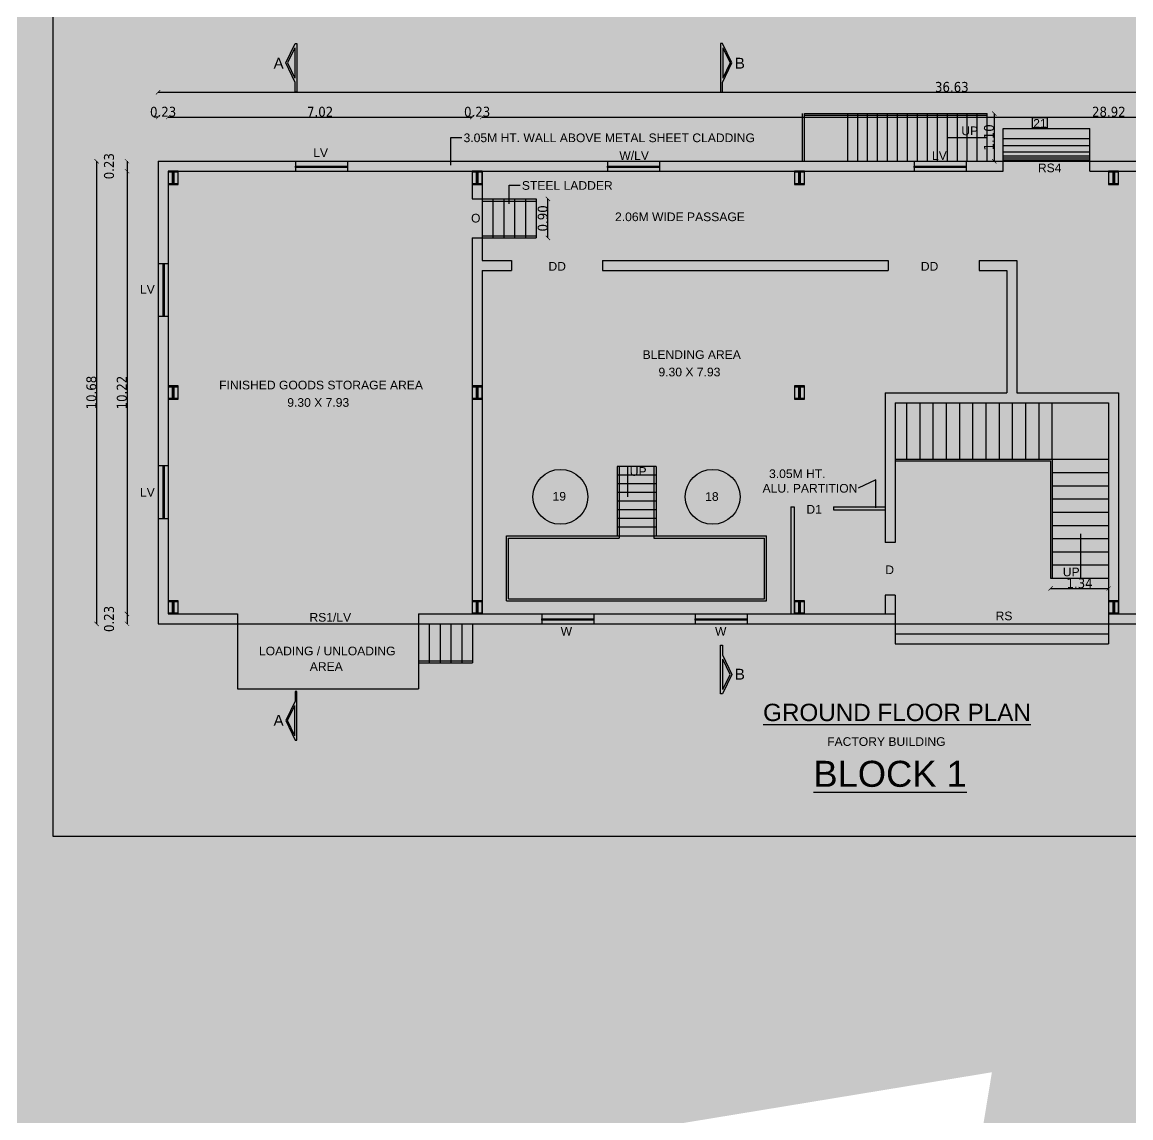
# Model space of a CAD drawing. Header units: metres. Extents: x 0 to 11269, y -5244 to -4054.
# Drawn here: x 10096.2 to 10121.78, y -4864.42 to -4839.14 of the extents above; entities that cross this region are included whole.
import ezdxf

# ---------------------------------------------------------------- set-up
doc = ezdxf.new("R2010")
doc.units = ezdxf.units.M
doc.header["$MEASUREMENT"] = 0
doc.header["$PDMODE"] = 2
doc.linetypes.add('HIDDEN', pattern=[0.375, 0.25, -0.125])
doc.linetypes.add('HIDDEN2', pattern=[0.1875, 0.125, -0.0625])
for name, color, linetype in [('2CON', 5, 'Continuous'), ('3CON', 3, 'Continuous'), ('BLK_7_PLINTH_HEIGHT', 7, 'Continuous'), ('BOUNDARY', 6, 'Continuous'), ('DIM', 3, 'Continuous'), ('G', 5, 'Continuous'), ('REIN', 3, 'Continuous'), ('TEX', 2, 'Continuous')]:
    doc.layers.add(name, color=color, linetype=linetype)
doc.styles.get("Standard").update_dxf_attribs({"font": 'arial.ttf'})
doc.styles.add('STYLE1', font='tahoma.ttf', dxfattribs={"height": 0.23})
doc.styles.add('SUBBU3', font='swissl.ttf', dxfattribs={"width": 0.8})
doc.dimstyles.new('300', dxfattribs={"dimscale": 0.1, "dimtxt": 500, "dimasz": 2000, "dimexe": 400, "dimexo": 1500, "dimgap": 0, "dimtad": 1, "dimlfac": 0.001, "dimzin": 0, "dimdsep": 46, "dimtxsty": 'Standard', "dimcen": 800, "dimse1": 1, "dimse2": 1, "dimclrd": 1, "dimclre": 5, "dimclrt": 3, "dimadec": 0, "dimazin": 0, "dimtfac": 1, "dimtix": 1, "dimtofl": 0, "dimtmove": 1, "dimatfit": 3, "dimfxl": 0, "dimtolj": 1, "dimtzin": 0, "dimarcsym": 0})
doc.dimstyles.new('FLOOR PLAN', dxfattribs={"dimtxt": 0.4, "dimasz": 0.1, "dimexe": 0.18, "dimexo": 0.0625, "dimgap": 0, "dimtad": 1, "dimzin": 0, "dimdsep": 46, "dimtxsty": 'Standard', "dimblk": 'ARCHTICK', "dimcen": 0.09, "dimse1": 1, "dimse2": 1, "dimclrd": 254, "dimclrt": 3, "dimadec": 0, "dimazin": 0, "dimtfac": 1, "dimtix": 1, "dimtofl": 0, "dimtmove": 1, "dimatfit": 0, "dimfxl": 0, "dimtolj": 1, "dimtzin": 0, "dimlwd": -1, "dimarcsym": 0})
doc.dimstyles.new('GG', dxfattribs={"dimscale": 0.1, "dimtxt": 2000, "dimasz": 2000, "dimexe": 400, "dimexo": 1500, "dimgap": 0.08, "dimtad": 1, "dimlfac": 0.001, "dimzin": 0, "dimdsep": 46, "dimtxsty": 'Standard', "dimcen": 800, "dimse1": 1, "dimse2": 1, "dimclrd": 1, "dimclre": 5, "dimclrt": 3, "dimadec": 0, "dimazin": 0, "dimtfac": 1, "dimtix": 1, "dimtofl": 0, "dimtmove": 0, "dimatfit": 3, "dimfxl": 0, "dimtolj": 1, "dimtzin": 0, "dimarcsym": 0})
doc.dimstyles.new('STY', dxfattribs={"dimscale": 0.9, "dimtxt": 0.23, "dimasz": 0.18, "dimexe": 0.15, "dimexo": 0.6, "dimgap": 0.1, "dimtad": 1, "dimtih": 1, "dimtoh": 1, "dimzin": 0, "dimdsep": 46, "dimtxsty": 'Standard', "dimblk": 'ARCHTICK', "dimcen": 0.09375, "dimdle": 0.1, "dimse1": 1, "dimse2": 1, "dimclrd": 256, "dimclrt": 256, "dimadec": 0, "dimazin": 0, "dimtfac": 1, "dimtix": 1, "dimtmove": 1, "dimatfit": 0, "dimfxl": 0, "dimtolj": 1, "dimtzin": 0, "dimlwd": -1, "dimarcsym": 0})

# ---------------------------------------------------------------- blocks, each defined once
blk = doc.blocks.new('_ArchTick')
at = {"color": 0, "lineweight": 0, "const_width": 0.15}
blk.add_lwpolyline([(-0.5, -0.5), (0.5, 0.5)], dxfattribs=at)
blk = doc.blocks.new('*D11')
at = {"layer": 'DEFPOINTS', "color": 0, "linetype": 'ByBlock', "ltscale": 100}
for p in [(10100.782, -4842.35), (10098.623, -4842.58), (10100.782, -4842.58)]:
    blk.add_point(p, dxfattribs=at)
at = {"layer": 'DIM', "color": 254, "linetype": 'HIDDEN', "ltscale": 100}
blk.add_line((10098.623, -4842.35), (10098.623, -4842.58), dxfattribs=at)
at = {"layer": 'DIM', "color": 254, "linetype": 'ByBlock', "ltscale": 100, "xscale": 0.1, "yscale": 0.1, "zscale": 0.1}
for p, rotation in [((10098.623, -4842.35), 90), ((10098.623, -4842.58), 270)]:
    blk.add_blockref('_ArchTick', p, dxfattribs=dict(at, rotation=rotation))
at = {"layer": 'DIM', "color": 3, "linetype": 'ByBlock', "ltscale": 100, "insert": (10098.208, -4842.465), "char_height": 0.23, "attachment_point": 5, "rotation": 90, "style": 'STYLE1'}
blk.add_mtext('\\A1;0.23', dxfattribs=at)
blk = doc.blocks.new('*D12')
at = {"layer": 'DEFPOINTS', "color": 0, "linetype": 'ByBlock', "ltscale": 100}
for p in [(10100.782, -4842.58), (10098.623, -4852.797), (10100.369, -4852.797)]:
    blk.add_point(p, dxfattribs=at)
at = {"layer": 'DIM', "color": 254, "linetype": 'HIDDEN', "ltscale": 100}
blk.add_line((10098.623, -4842.58), (10098.623, -4852.797), dxfattribs=at)
at = {"layer": 'DIM', "color": 254, "linetype": 'ByBlock', "ltscale": 100, "xscale": 0.1, "yscale": 0.1, "zscale": 0.1}
for p, rotation in [((10098.623, -4842.58), 90), ((10098.623, -4852.797), 270)]:
    blk.add_blockref('_ArchTick', p, dxfattribs=dict(at, rotation=rotation))
at = {"layer": 'DIM', "color": 3, "linetype": 'ByBlock', "ltscale": 100, "insert": (10098.503, -4847.689), "char_height": 0.23, "attachment_point": 5, "rotation": 90, "style": 'STYLE1'}
blk.add_mtext('\\A1;10.22', dxfattribs=at)
blk = doc.blocks.new('*D13')
at = {"layer": 'DEFPOINTS', "color": 0, "linetype": 'ByBlock', "ltscale": 100}
for p in [(10100.369, -4852.797), (10098.623, -4853.027), (10100.369, -4853.027)]:
    blk.add_point(p, dxfattribs=at)
at = {"layer": 'DIM', "color": 254, "linetype": 'HIDDEN', "ltscale": 100}
blk.add_line((10098.623, -4852.797), (10098.623, -4853.027), dxfattribs=at)
at = {"layer": 'DIM', "color": 254, "linetype": 'ByBlock', "ltscale": 100, "xscale": 0.1, "yscale": 0.1, "zscale": 0.1}
for p, rotation in [((10098.623, -4852.797), 90), ((10098.623, -4853.027), 270)]:
    blk.add_blockref('_ArchTick', p, dxfattribs=dict(at, rotation=rotation))
at = {"layer": 'DIM', "color": 3, "linetype": 'ByBlock', "ltscale": 100, "insert": (10098.208, -4852.912), "char_height": 0.23, "attachment_point": 5, "rotation": 90, "style": 'STYLE1'}
blk.add_mtext('\\A1;0.23', dxfattribs=at)
blk = doc.blocks.new('*D14')
at = {"layer": 'DEFPOINTS', "color": 0, "linetype": 'ByBlock', "ltscale": 100}
for p in [(10100.782, -4842.35), (10097.921, -4853.027), (10100.782, -4853.027)]:
    blk.add_point(p, dxfattribs=at)
at = {"layer": 'DIM', "color": 254, "linetype": 'HIDDEN', "ltscale": 100}
blk.add_line((10097.921, -4842.35), (10097.921, -4853.027), dxfattribs=at)
at = {"layer": 'DIM', "color": 254, "linetype": 'ByBlock', "ltscale": 100, "xscale": 0.1, "yscale": 0.1, "zscale": 0.1}
for p, rotation in [((10097.921, -4842.35), 90), ((10097.921, -4853.027), 270)]:
    blk.add_blockref('_ArchTick', p, dxfattribs=dict(at, rotation=rotation))
at = {"layer": 'DIM', "color": 3, "linetype": 'ByBlock', "ltscale": 100, "insert": (10097.801, -4847.689), "char_height": 0.23, "attachment_point": 5, "rotation": 90, "style": 'STYLE1'}
blk.add_mtext('\\A1;10.68', dxfattribs=at)
blk = doc.blocks.new('*D15')
at = {"layer": 'DEFPOINTS', "color": 0, "linetype": 'ByBlock', "ltscale": 100}
for p in [(10099.57, -4841.331), (10099.34, -4843.613), (10099.57, -4843.613)]:
    blk.add_point(p, dxfattribs=at)
at = {"layer": 'DIM', "color": 254, "linetype": 'HIDDEN', "ltscale": 100}
for p, q in [((10099.34, -4841.331), (10099.24, -4841.331)), ((10099.57, -4841.331), (10099.67, -4841.331))]:
    blk.add_line(p, q, dxfattribs=at)
at = {"layer": 'DIM', "color": 254, "linetype": 'ByBlock', "ltscale": 100, "xscale": 0.1, "yscale": 0.1, "zscale": 0.1}
blk.add_blockref('_ArchTick', (10099.34, -4841.331), dxfattribs=at)
at = {"layer": 'DIM', "color": 254, "linetype": 'ByBlock', "ltscale": 100, "xscale": 0.1, "yscale": 0.1, "zscale": 0.1, "rotation": 180}
blk.add_blockref('_ArchTick', (10099.57, -4841.331), dxfattribs=at)
at = {"layer": 'DIM', "color": 3, "linetype": 'ByBlock', "ltscale": 100, "insert": (10099.455, -4841.211), "char_height": 0.23, "attachment_point": 5, "style": 'STYLE1'}
blk.add_mtext('\\A1;0.23', dxfattribs=at)
blk = doc.blocks.new('*D16')
at = {"layer": 'DEFPOINTS', "color": 0, "linetype": 'ByBlock', "ltscale": 100}
for p in [(10106.585, -4841.331), (10106.585, -4843.336), (10099.57, -4843.613)]:
    blk.add_point(p, dxfattribs=at)
at = {"layer": 'DIM', "color": 254, "linetype": 'HIDDEN', "ltscale": 100}
blk.add_line((10099.57, -4841.331), (10106.585, -4841.331), dxfattribs=at)
at = {"layer": 'DIM', "color": 254, "linetype": 'ByBlock', "ltscale": 100, "xscale": 0.1, "yscale": 0.1, "zscale": 0.1, "rotation": 180}
blk.add_blockref('_ArchTick', (10099.57, -4841.331), dxfattribs=at)
at = {"layer": 'DIM', "color": 254, "linetype": 'ByBlock', "ltscale": 100, "xscale": 0.1, "yscale": 0.1, "zscale": 0.1}
blk.add_blockref('_ArchTick', (10106.585, -4841.331), dxfattribs=at)
at = {"layer": 'DIM', "color": 3, "linetype": 'ByBlock', "ltscale": 100, "insert": (10103.077, -4841.211), "char_height": 0.23, "attachment_point": 5, "style": 'STYLE1'}
blk.add_mtext('\\A1;7.02', dxfattribs=at)
blk = doc.blocks.new('*D17')
at = {"layer": 'DEFPOINTS', "color": 0, "linetype": 'ByBlock', "ltscale": 100}
for p in [(10106.815, -4841.331), (10106.585, -4843.336), (10106.815, -4843.336)]:
    blk.add_point(p, dxfattribs=at)
at = {"layer": 'DIM', "color": 254, "linetype": 'HIDDEN', "ltscale": 100}
for p, q in [((10106.585, -4841.331), (10106.485, -4841.331)), ((10106.815, -4841.331), (10106.915, -4841.331))]:
    blk.add_line(p, q, dxfattribs=at)
at = {"layer": 'DIM', "color": 254, "linetype": 'ByBlock', "ltscale": 100, "xscale": 0.1, "yscale": 0.1, "zscale": 0.1}
blk.add_blockref('_ArchTick', (10106.585, -4841.331), dxfattribs=at)
at = {"layer": 'DIM', "color": 254, "linetype": 'ByBlock', "ltscale": 100, "xscale": 0.1, "yscale": 0.1, "zscale": 0.1, "rotation": 180}
blk.add_blockref('_ArchTick', (10106.815, -4841.331), dxfattribs=at)
at = {"layer": 'DIM', "color": 3, "linetype": 'ByBlock', "ltscale": 100, "insert": (10106.7, -4841.211), "char_height": 0.23, "attachment_point": 5, "style": 'STYLE1'}
blk.add_mtext('\\A1;0.23', dxfattribs=at)
blk = doc.blocks.new('*D18')
at = {"layer": 'DEFPOINTS', "color": 0, "linetype": 'ByBlock', "ltscale": 100}
for p in [(10135.735, -4841.331), (10135.735, -4842.885), (10106.815, -4843.336)]:
    blk.add_point(p, dxfattribs=at)
at = {"layer": 'DIM', "color": 254, "linetype": 'HIDDEN', "ltscale": 100}
blk.add_line((10106.815, -4841.331), (10135.735, -4841.331), dxfattribs=at)
at = {"layer": 'DIM', "color": 254, "linetype": 'ByBlock', "ltscale": 100, "xscale": 0.1, "yscale": 0.1, "zscale": 0.1, "rotation": 180}
blk.add_blockref('_ArchTick', (10106.815, -4841.331), dxfattribs=at)
at = {"layer": 'DIM', "color": 254, "linetype": 'ByBlock', "ltscale": 100, "xscale": 0.1, "yscale": 0.1, "zscale": 0.1}
blk.add_blockref('_ArchTick', (10135.735, -4841.331), dxfattribs=at)
at = {"layer": 'DIM', "color": 3, "linetype": 'ByBlock', "ltscale": 100, "insert": (10121.275, -4841.211), "char_height": 0.23, "attachment_point": 5, "style": 'STYLE1'}
blk.add_mtext('\\A1;28.92', dxfattribs=at)
blk = doc.blocks.new('*D20')
at = {"layer": 'DEFPOINTS', "color": 0, "linetype": 'ByBlock', "ltscale": 100}
for p in [(10135.965, -4840.758), (10135.965, -4843.017), (10099.34, -4843.613)]:
    blk.add_point(p, dxfattribs=at)
at = {"layer": 'DIM', "color": 254, "linetype": 'HIDDEN', "ltscale": 100}
blk.add_line((10099.34, -4840.758), (10135.965, -4840.758), dxfattribs=at)
at = {"layer": 'DIM', "color": 254, "linetype": 'ByBlock', "ltscale": 100, "xscale": 0.1, "yscale": 0.1, "zscale": 0.1, "rotation": 180}
blk.add_blockref('_ArchTick', (10099.34, -4840.758), dxfattribs=at)
at = {"layer": 'DIM', "color": 254, "linetype": 'ByBlock', "ltscale": 100, "xscale": 0.1, "yscale": 0.1, "zscale": 0.1}
blk.add_blockref('_ArchTick', (10135.965, -4840.758), dxfattribs=at)
at = {"layer": 'DIM', "color": 3, "linetype": 'ByBlock', "ltscale": 100, "insert": (10117.652, -4840.638), "char_height": 0.23, "attachment_point": 5, "style": 'STYLE1'}
blk.add_mtext('\\A1;36.63', dxfattribs=at)
blk = doc.blocks.new('*D59')
at = {"layer": 'DEFPOINTS', "color": 0, "linetype": 'ByBlock', "ltscale": 100}
for p in [(10118.47, -4841.25), (10118.47, -4842.35), (10118.631, -4842.35)]:
    blk.add_point(p, dxfattribs=at)
at = {"layer": 'DIM', "color": 254, "linetype": 'HIDDEN', "ltscale": 100}
blk.add_line((10118.631, -4841.25), (10118.631, -4842.35), dxfattribs=at)
at = {"layer": 'DIM', "color": 254, "linetype": 'ByBlock', "ltscale": 100, "xscale": 0.1, "yscale": 0.1, "zscale": 0.1}
for p, rotation in [((10118.631, -4841.25), 90), ((10118.631, -4842.35), 270)]:
    blk.add_blockref('_ArchTick', p, dxfattribs=dict(at, rotation=rotation))
at = {"layer": 'DIM', "color": 3, "linetype": 'ByBlock', "ltscale": 100, "insert": (10118.511, -4841.8), "char_height": 0.23, "attachment_point": 5, "rotation": 90, "style": 'STYLE1'}
blk.add_mtext('\\A1;1.10', dxfattribs=at)
blk = doc.blocks.new('*D61')
at = {"layer": 'DEFPOINTS', "color": 0, "linetype": 'ByBlock', "ltscale": 100}
for p in [(10119.93, -4851.972), (10121.27, -4851.972), (10121.27, -4852.211)]:
    blk.add_point(p, dxfattribs=at)
at = {"layer": 'DIM', "color": 254, "linetype": 'HIDDEN', "ltscale": 100}
blk.add_line((10119.93, -4852.211), (10121.27, -4852.211), dxfattribs=at)
at = {"layer": 'DIM', "color": 254, "linetype": 'ByBlock', "ltscale": 100, "xscale": 0.1, "yscale": 0.1, "zscale": 0.1, "rotation": 180}
blk.add_blockref('_ArchTick', (10119.93, -4852.211), dxfattribs=at)
at = {"layer": 'DIM', "color": 254, "linetype": 'ByBlock', "ltscale": 100, "xscale": 0.1, "yscale": 0.1, "zscale": 0.1}
blk.add_blockref('_ArchTick', (10121.27, -4852.211), dxfattribs=at)
at = {"layer": 'DIM', "color": 3, "linetype": 'ByBlock', "ltscale": 100, "insert": (10120.6, -4852.091), "char_height": 0.23, "attachment_point": 5, "style": 'STYLE1'}
blk.add_mtext('\\A1;1.34', dxfattribs=at)
blk = doc.blocks.new('*D64')
at = {"layer": 'DEFPOINTS', "color": 0, "linetype": 'ByBlock', "ltscale": 100}
for p in [(10108.065, -4843.219), (10108.334, -4843.219), (10108.065, -4844.119)]:
    blk.add_point(p, dxfattribs=at)
at = {"layer": 'DIM', "color": 254, "linetype": 'HIDDEN', "ltscale": 100}
blk.add_line((10108.334, -4844.119), (10108.334, -4843.219), dxfattribs=at)
at = {"layer": 'DIM', "color": 254, "linetype": 'ByBlock', "ltscale": 100, "xscale": 0.1, "yscale": 0.1, "zscale": 0.1}
for p, rotation in [((10108.334, -4843.219), 90), ((10108.334, -4844.119), 270)]:
    blk.add_blockref('_ArchTick', p, dxfattribs=dict(at, rotation=rotation))
at = {"layer": 'DIM', "color": 3, "linetype": 'ByBlock', "ltscale": 100, "insert": (10108.214, -4843.669), "char_height": 0.23, "attachment_point": 5, "rotation": 90, "style": 'STYLE1'}
blk.add_mtext('\\A1;0.90', dxfattribs=at)
blk = doc.blocks.new('*D194')
at = {"layer": 'BLK_7_PLINTH_HEIGHT'}
for p, q in [((10337.138, -4839.768), (10337.138, -4839.606)), ((10337.138, -4839.768), (10337.138, -4839.798)), ((10337.138, -4840.218), (10337.138, -4840.189)), ((10337.138, -4840.218), (10337.138, -4840.38))]:
    blk.add_line(p, q, dxfattribs=at)
at = {"layer": 'DEFPOINTS', "color": 0, "linetype": 'ByBlock'}
for p in [(0, -4839.768), (10337.138, -4839.768), (10337.649, -4840.218)]:
    blk.add_point(p, dxfattribs=at)
at = {"layer": 'BLK_7_PLINTH_HEIGHT', "linetype": 'ByBlock', "xscale": 0.162, "yscale": 0.162, "zscale": 0.162}
for p, rotation in [((10337.138, -4839.768), 270), ((10337.138, -4840.218), 90)]:
    blk.add_blockref('_ArchTick', p, dxfattribs=dict(at, rotation=rotation))
at = {"layer": 'BLK_7_PLINTH_HEIGHT', "linetype": 'ByBlock', "insert": (10337.138, -4839.993), "char_height": 0.207, "attachment_point": 5}
blk.add_mtext('\\A1;0.45', dxfattribs=at)

msp = doc.modelspace()

# ---------------------------------------------------------------- hatches: boundary and pattern name
at = {"layer": 'DIM', "linetype": 'ByBlock', "ltscale": 100}
for points in [[(10099.79979, -4842.8855), (10099.79979, -4842.8605), (10099.70479, -4842.8605), (10099.70479, -4842.6055), (10099.79979, -4842.6055), (10099.79979, -4842.5805), (10099.56979, -4842.5805), (10099.56979, -4842.6055), (10099.66479, -4842.6055), (10099.66479, -4842.8605), (10099.56979, -4842.8605), (10099.56979, -4842.8855)], [(10106.81479, -4842.8855), (10106.81479, -4842.8605), (10106.71979, -4842.8605), (10106.71979, -4842.6055), (10106.81479, -4842.6055), (10106.81479, -4842.5805), (10106.58479, -4842.5805), (10106.58479, -4842.6055), (10106.67979, -4842.6055), (10106.67979, -4842.8605), (10106.58479, -4842.8605), (10106.58479, -4842.8855)], [(10114.15479, -4842.6055), (10114.24979, -4842.6055), (10114.24979, -4842.5805), (10114.01979, -4842.5805), (10114.01979, -4842.6055), (10114.11479, -4842.6055), (10114.11479, -4842.8605), (10114.01979, -4842.8605), (10114.01979, -4842.8855), (10114.24979, -4842.8855), (10114.24979, -4842.8605), (10114.15479, -4842.8605)], [(10121.40479, -4842.6055), (10121.49979, -4842.6055), (10121.49979, -4842.5805), (10121.26979, -4842.5805), (10121.26979, -4842.6055), (10121.36479, -4842.6055), (10121.36479, -4842.8605), (10121.26979, -4842.8605), (10121.26979, -4842.8855), (10121.49979, -4842.8855), (10121.49979, -4842.8605), (10121.40479, -4842.8605)], [(10099.70479, -4847.561), (10099.79979, -4847.561), (10099.79979, -4847.536), (10099.56979, -4847.536), (10099.56979, -4847.561), (10099.66479, -4847.561), (10099.66479, -4847.816), (10099.56979, -4847.816), (10099.56979, -4847.841), (10099.79979, -4847.841), (10099.79979, -4847.816), (10099.70479, -4847.816)], [(10106.71979, -4847.561), (10106.81479, -4847.561), (10106.81479, -4847.536), (10106.58479, -4847.536), (10106.58479, -4847.561), (10106.67979, -4847.561), (10106.67979, -4847.816), (10106.58479, -4847.816), (10106.58479, -4847.841), (10106.81479, -4847.841), (10106.81479, -4847.816), (10106.71979, -4847.816)], [(10114.15479, -4847.561), (10114.24979, -4847.561), (10114.24979, -4847.536), (10114.01979, -4847.536), (10114.01979, -4847.561), (10114.11479, -4847.561), (10114.11479, -4847.816), (10114.01979, -4847.816), (10114.01979, -4847.841), (10114.24979, -4847.841), (10114.24979, -4847.816), (10114.15479, -4847.816)], [(10099.79979, -4852.7975), (10099.79979, -4852.7725), (10099.70479, -4852.7725), (10099.70479, -4852.5175), (10099.79979, -4852.5175), (10099.79979, -4852.4925), (10099.56979, -4852.4925), (10099.56979, -4852.5175), (10099.66479, -4852.5175), (10099.66479, -4852.7725), (10099.56979, -4852.7725), (10099.56979, -4852.7975)], [(10106.81479, -4852.7975), (10106.81479, -4852.7725), (10106.71979, -4852.7725), (10106.71979, -4852.5175), (10106.81479, -4852.5175), (10106.81479, -4852.4925), (10106.58479, -4852.4925), (10106.58479, -4852.5175), (10106.67979, -4852.5175), (10106.67979, -4852.7725), (10106.58479, -4852.7725), (10106.58479, -4852.7975)], [(10114.15479, -4852.5175), (10114.24979, -4852.5175), (10114.24979, -4852.4925), (10114.01979, -4852.4925), (10114.01979, -4852.5175), (10114.11479, -4852.5175), (10114.11479, -4852.7725), (10114.01979, -4852.7725), (10114.01979, -4852.7975), (10114.24979, -4852.7975), (10114.24979, -4852.7725), (10114.15479, -4852.7725)], [(10121.40479, -4852.5175), (10121.49979, -4852.5175), (10121.49979, -4852.4925), (10121.26979, -4852.4925), (10121.26979, -4852.5175), (10121.36479, -4852.5175), (10121.36479, -4852.7725), (10121.26979, -4852.7725), (10121.26979, -4852.7975), (10121.49979, -4852.7975), (10121.49979, -4852.7725), (10121.40479, -4852.7725)]]:
    msp.add_hatch(color=1, dxfattribs=at).paths.add_polyline_path(points)

# ---------------------------------------------------------------- linework, layer by layer
at = {"linetype": 'ByBlock'}
msp.add_lwpolyline([(10096.92154, -4803.60476), (10160.08777, -4803.60476), (10160.08777, -4857.93311), (10096.92154, -4857.93311)], close=True, dxfattribs=at)
at = {"layer": 'DIM', "color": 4, "linetype": 'HIDDEN2', "ltscale": 100}
for p, q in [((10114.20979, -4842.3505), (10114.20979, -4841.2505)), ((10114.24979, -4842.3505), (10114.24979, -4841.2505)), ((10114.24979, -4841.2505), (10116.62979, -4841.2505)), ((10114.24979, -4841.2905), (10116.62979, -4841.2905)), ((10115.24979, -4842.3505), (10115.24979, -4841.2505)), ((10115.47979, -4842.3505), (10115.47979, -4841.2505)), ((10115.70979, -4842.3505), (10115.70979, -4841.2505)), ((10115.93979, -4842.3505), (10115.93979, -4841.2505)), ((10116.16979, -4842.3505), (10116.16979, -4841.2505)), ((10116.39979, -4842.3505), (10116.39979, -4841.2505))]:
    msp.add_line(p, q, dxfattribs=at)
at = {"layer": 'DIM', "color": 4, "linetype": 'ByBlock', "ltscale": 100}
for p, q in [((10116.62979, -4841.2505), (10118.46979, -4841.2505)), ((10116.62979, -4842.3505), (10116.62979, -4841.2505)), ((10116.62979, -4842.3505), (10116.62979, -4841.2505)), ((10116.62979, -4841.2905), (10118.46979, -4841.2905)), ((10116.85979, -4842.3505), (10116.85979, -4841.2505)), ((10117.08979, -4842.3505), (10117.08979, -4841.2505)), ((10117.31979, -4842.3505), (10117.31979, -4841.2505)), ((10117.54979, -4842.3505), (10117.54979, -4841.2505)), ((10117.77979, -4842.3505), (10117.77979, -4841.2505)), ((10118.00979, -4842.3505), (10118.00979, -4841.2505)), ((10118.23979, -4842.3505), (10118.23979, -4841.2505)), ((10118.46979, -4842.3505), (10118.46979, -4841.2505)), ((10118.83379, -4841.5955), (10120.83379, -4841.5955)), ((10118.83379, -4842.3505), (10118.83379, -4841.5955)), ((10120.83379, -4842.3505), (10120.83379, -4841.5955)), ((10118.83379, -4841.826), (10120.83379, -4841.826)), ((10118.83379, -4841.989), (10120.83379, -4841.989)), ((10118.83379, -4842.1315), (10120.83379, -4842.1315)), ((10099.33979, -4842.3505), (10099.33979, -4853.0275)), ((10099.33979, -4842.3505), (10118.83379, -4842.3505)), ((10102.50829, -4842.3505), (10102.50829, -4842.5805)), ((10103.70829, -4842.3505), (10103.70829, -4842.5805)), ((10109.70979, -4842.3505), (10109.70979, -4842.5805)), ((10110.90979, -4842.3505), (10110.90979, -4842.5805)), ((10116.78079, -4842.3505), (10116.78079, -4842.5805)), ((10117.98079, -4842.3505), (10117.98079, -4842.5805)), ((10118.83379, -4842.223), (10120.83379, -4842.223)), ((10118.83379, -4842.274), (10120.83379, -4842.274)), ((10118.83379, -4842.3145), (10120.83379, -4842.3145)), ((10118.83379, -4842.345), (10120.83379, -4842.345)), ((10118.83379, -4842.5805), (10118.83379, -4842.3505)), ((10118.83379, -4842.5805), (10118.83379, -4842.3505)), ((10118.83379, -4842.3505), (10120.83379, -4842.3505)), ((10120.83379, -4842.3505), (10124.21529, -4842.3505)), ((10120.83379, -4842.5805), (10120.83379, -4842.3505)), ((10120.83379, -4842.5805), (10120.83379, -4842.3505)), ((10099.56979, -4842.5805), (10099.56979, -4852.7975)), ((10099.56979, -4842.5805), (10118.83379, -4842.5805)), ((10099.66479, -4842.6055), (10099.56979, -4842.6055)), ((10099.66479, -4842.6055), (10099.66479, -4842.8605)), ((10099.79979, -4842.6055), (10099.70479, -4842.6055)), ((10099.70479, -4842.6055), (10099.70479, -4842.8605)), ((10106.58479, -4842.5805), (10106.58479, -4843.21917)), ((10106.67979, -4842.6055), (10106.58479, -4842.6055)), ((10106.67979, -4842.6055), (10106.67979, -4842.8605)), ((10106.81479, -4842.6055), (10106.71979, -4842.6055)), ((10106.71979, -4842.6055), (10106.71979, -4842.8605)), ((10106.81479, -4842.5805), (10106.81479, -4844.6385)), ((10114.11479, -4842.6055), (10114.01979, -4842.6055)), ((10114.11479, -4842.6055), (10114.11479, -4842.8605)), ((10114.24979, -4842.6055), (10114.15479, -4842.6055)), ((10114.15479, -4842.6055), (10114.15479, -4842.8605)), ((10120.83379, -4842.5805), (10124.21529, -4842.5805)), ((10121.36479, -4842.6055), (10121.26979, -4842.6055)), ((10121.36479, -4842.6055), (10121.36479, -4842.8605)), ((10121.49979, -4842.6055), (10121.40479, -4842.6055)), ((10121.40479, -4842.6055), (10121.40479, -4842.8605)), ((10099.56979, -4842.8605), (10099.66479, -4842.8605)), ((10099.70479, -4842.8605), (10099.79979, -4842.8605)), ((10106.58479, -4842.8605), (10106.67979, -4842.8605)), ((10106.71979, -4842.8605), (10106.81479, -4842.8605)), ((10114.01979, -4842.8605), (10114.11479, -4842.8605)), ((10114.15479, -4842.8605), (10114.24979, -4842.8605)), ((10121.26979, -4842.8605), (10121.36479, -4842.8605)), ((10121.40479, -4842.8605), (10121.49979, -4842.8605)), ((10106.58479, -4843.21917), (10106.81479, -4843.21917)), ((10106.81479, -4843.21917), (10108.06479, -4843.21917)), ((10106.81479, -4843.26917), (10108.06479, -4843.26917)), ((10107.06479, -4843.21917), (10107.06479, -4844.11917)), ((10107.31479, -4843.21917), (10107.31479, -4844.11917)), ((10107.56479, -4843.21917), (10107.56479, -4844.11917)), ((10107.81479, -4843.21917), (10107.81479, -4844.11917)), ((10108.06479, -4843.21917), (10108.06479, -4844.11917)), ((10106.58479, -4844.11917), (10106.58479, -4852.7975)), ((10106.58479, -4844.11917), (10106.81479, -4844.11917)), ((10106.81479, -4844.06917), (10108.06479, -4844.06917)), ((10106.81479, -4844.11917), (10108.06479, -4844.11917)), ((10106.81479, -4844.6385), (10107.49529, -4844.6385)), ((10107.49529, -4844.6385), (10107.49529, -4844.8685)), ((10109.59529, -4844.6385), (10116.18529, -4844.6385)), ((10109.59529, -4844.6385), (10109.59529, -4844.8685)), ((10116.18529, -4844.6385), (10116.18529, -4844.8685)), ((10118.28529, -4844.6385), (10119.15079, -4844.6385)), ((10118.28529, -4844.6385), (10118.28529, -4844.8685)), ((10119.15079, -4844.6385), (10119.15079, -4847.6975)), ((10099.33979, -4844.707), (10099.56979, -4844.707)), ((10106.81479, -4844.8685), (10106.81479, -4852.7975)), ((10106.81479, -4844.8685), (10107.49529, -4844.8685)), ((10109.59529, -4844.8685), (10116.18529, -4844.8685)), ((10118.28529, -4844.8685), (10118.92079, -4844.8685)), ((10118.92079, -4844.8685), (10118.92079, -4847.6975)), ((10099.33979, -4845.927), (10099.56979, -4845.927)), ((10099.66479, -4847.561), (10099.56979, -4847.561)), ((10099.66479, -4847.561), (10099.66479, -4847.816)), ((10099.79979, -4847.561), (10099.70479, -4847.561)), ((10099.70479, -4847.561), (10099.70479, -4847.816)), ((10106.67979, -4847.561), (10106.58479, -4847.561)), ((10106.67979, -4847.561), (10106.67979, -4847.816)), ((10106.81479, -4847.561), (10106.71979, -4847.561)), ((10106.71979, -4847.561), (10106.71979, -4847.816)), ((10114.11479, -4847.561), (10114.01979, -4847.561)), ((10114.11479, -4847.561), (10114.11479, -4847.816)), ((10114.24979, -4847.561), (10114.15479, -4847.561)), ((10114.15479, -4847.561), (10114.15479, -4847.816)), ((10116.11479, -4847.6975), (10116.11479, -4851.145)), ((10116.11479, -4847.6975), (10118.92079, -4847.6975)), ((10119.15079, -4847.6975), (10121.49979, -4847.6975)), ((10121.49979, -4847.6975), (10121.49979, -4852.7975)), ((10099.56979, -4847.816), (10099.66479, -4847.816)), ((10099.70479, -4847.816), (10099.79979, -4847.816)), ((10106.58479, -4847.816), (10106.67979, -4847.816)), ((10106.71979, -4847.816), (10106.81479, -4847.816)), ((10114.01979, -4847.816), (10114.11479, -4847.816)), ((10114.15479, -4847.816), (10114.24979, -4847.816)), ((10116.34479, -4847.9275), (10116.34479, -4851.145)), ((10116.34479, -4847.9275), (10121.26979, -4847.9275)), ((10116.61479, -4849.2275), (10116.61479, -4847.9275)), ((10116.91979, -4849.2275), (10116.91979, -4847.9275)), ((10117.22479, -4849.2275), (10117.22479, -4847.9275)), ((10117.52979, -4849.2275), (10117.52979, -4847.9275)), ((10117.83479, -4849.2275), (10117.83479, -4847.9275)), ((10118.13979, -4849.2275), (10118.13979, -4847.9275)), ((10118.44479, -4849.2275), (10118.44479, -4847.9275)), ((10118.74979, -4849.2275), (10118.74979, -4847.9275)), ((10119.05479, -4849.2275), (10119.05479, -4847.9275)), ((10119.35979, -4849.2275), (10119.35979, -4847.9275)), ((10119.66479, -4849.2275), (10119.66479, -4847.9275)), ((10119.96979, -4849.2275), (10119.96979, -4847.9275)), ((10121.26979, -4847.9275), (10121.26979, -4852.7975)), ((10116.34479, -4849.2275), (10119.96979, -4849.2275)), ((10116.34479, -4849.2675), (10119.92979, -4849.2675)), ((10119.92979, -4849.2675), (10119.92979, -4851.9725)), ((10119.96979, -4849.2275), (10119.96979, -4851.9725)), ((10119.96979, -4849.2275), (10121.26979, -4849.2275)), ((10099.33979, -4849.375), (10099.56979, -4849.375)), ((10109.92729, -4849.39748), (10109.92729, -4850.99748)), ((10110.82729, -4849.39748), (10109.92729, -4849.39748)), ((10109.97729, -4849.39748), (10109.97729, -4851.04748)), ((10110.77729, -4849.39748), (10110.77729, -4851.04748)), ((10110.82729, -4849.39748), (10110.82729, -4850.99748)), ((10119.96979, -4849.5325), (10121.26979, -4849.5325)), ((10110.82729, -4849.59748), (10109.92729, -4849.59748)), ((10110.82729, -4849.79748), (10109.92729, -4849.79748)), ((10110.82729, -4849.99748), (10109.92729, -4849.99748)), ((10119.96979, -4849.8375), (10121.26979, -4849.8375)), ((10110.82729, -4850.19748), (10109.92729, -4850.19748)), ((10113.93979, -4850.3225), (10113.93979, -4852.7975)), ((10113.93979, -4850.3225), (10114.01479, -4850.3225)), ((10114.01479, -4850.3225), (10114.01479, -4852.7975)), ((10114.92479, -4850.3225), (10116.11479, -4850.3225)), ((10114.92479, -4850.3225), (10114.92479, -4850.3975)), ((10119.96979, -4850.1425), (10121.26979, -4850.1425)), ((10110.82729, -4850.39748), (10109.92729, -4850.39748)), ((10114.92479, -4850.3975), (10116.11479, -4850.3975)), ((10119.96979, -4850.4475), (10121.26979, -4850.4475)), ((10099.33979, -4850.595), (10099.56979, -4850.595)), ((10110.82729, -4850.59748), (10109.92729, -4850.59748)), ((10110.82729, -4850.79748), (10109.92729, -4850.79748)), ((10119.96979, -4850.7525), (10121.26979, -4850.7525)), ((10107.37729, -4850.99748), (10113.37729, -4850.99748)), ((10107.37729, -4852.49748), (10107.37729, -4850.99748)), ((10107.42729, -4851.04748), (10109.97729, -4851.04748)), ((10107.42729, -4852.44748), (10107.42729, -4851.04748)), ((10110.77729, -4851.04748), (10113.32729, -4851.04748)), ((10113.32729, -4852.44748), (10113.32729, -4851.04748)), ((10113.37729, -4852.49748), (10113.37729, -4850.99748)), ((10119.96979, -4851.0575), (10121.26979, -4851.0575)), ((10116.34479, -4851.145), (10116.11479, -4851.145)), ((10119.96979, -4851.3625), (10121.26979, -4851.3625)), ((10119.96979, -4851.6675), (10121.26979, -4851.6675)), ((10119.92979, -4851.9725), (10121.26979, -4851.9725)), ((10116.11479, -4852.365), (10116.11479, -4852.7975)), ((10116.34479, -4852.365), (10116.11479, -4852.365)), ((10116.34479, -4852.365), (10116.34479, -4852.7975)), ((10099.66479, -4852.5175), (10099.56979, -4852.5175)), ((10099.66479, -4852.5175), (10099.66479, -4852.7725)), ((10099.79979, -4852.5175), (10099.70479, -4852.5175)), ((10099.70479, -4852.5175), (10099.70479, -4852.7725)), ((10106.67979, -4852.5175), (10106.58479, -4852.5175)), ((10106.67979, -4852.5175), (10106.67979, -4852.7725)), ((10106.81479, -4852.5175), (10106.71979, -4852.5175)), ((10106.71979, -4852.5175), (10106.71979, -4852.7725)), ((10107.37729, -4852.49748), (10113.37729, -4852.49748)), ((10107.42729, -4852.44748), (10113.32729, -4852.44748)), ((10114.11479, -4852.5175), (10114.01979, -4852.5175)), ((10114.11479, -4852.5175), (10114.11479, -4852.7725)), ((10114.24979, -4852.5175), (10114.15479, -4852.5175)), ((10114.15479, -4852.5175), (10114.15479, -4852.7725)), ((10121.36479, -4852.5175), (10121.26979, -4852.5175)), ((10121.36479, -4852.5175), (10121.36479, -4852.7725)), ((10121.49979, -4852.5175), (10121.40479, -4852.5175)), ((10121.40479, -4852.5175), (10121.40479, -4852.7725)), ((10099.56979, -4852.7725), (10099.66479, -4852.7725)), ((10099.56979, -4852.7975), (10101.16779, -4852.7975)), ((10099.70479, -4852.7725), (10099.79979, -4852.7725)), ((10101.16779, -4852.7975), (10101.16779, -4853.0275)), ((10105.34579, -4852.7975), (10116.34479, -4852.7975)), ((10105.34579, -4852.7975), (10105.34579, -4853.0275)), ((10106.58479, -4852.7725), (10106.67979, -4852.7725)), ((10106.71979, -4852.7725), (10106.81479, -4852.7725)), ((10108.19629, -4852.7975), (10108.19629, -4853.0275)), ((10109.39629, -4852.7975), (10109.39629, -4853.0275)), ((10111.72929, -4852.7975), (10111.72929, -4853.0275)), ((10112.92929, -4852.7975), (10112.92929, -4853.0275)), ((10114.01979, -4852.7725), (10114.11479, -4852.7725)), ((10114.15479, -4852.7725), (10114.24979, -4852.7725)), ((10116.34479, -4852.7975), (10116.34479, -4853.0275)), ((10121.26979, -4852.7725), (10121.36479, -4852.7725)), ((10121.26979, -4852.7975), (10131.65279, -4852.7975)), ((10121.26979, -4852.7975), (10121.26979, -4853.0275)), ((10121.40479, -4852.7725), (10121.49979, -4852.7725)), ((10099.33979, -4853.0275), (10131.65279, -4853.0275)), ((10101.16779, -4853.0275), (10101.16779, -4854.5275)), ((10105.34579, -4853.0275), (10105.34579, -4854.5275)), ((10105.59579, -4853.0275), (10105.59579, -4853.9275)), ((10105.84579, -4853.0275), (10105.84579, -4853.9275)), ((10106.09579, -4853.0275), (10106.09579, -4853.9275)), ((10106.34579, -4853.0275), (10106.34579, -4853.9275)), ((10106.59579, -4853.0275), (10106.59579, -4853.9275)), ((10116.34479, -4853.0275), (10116.34479, -4853.4875)), ((10121.26979, -4852.9125), (10121.26979, -4853.4875)), ((10116.34479, -4853.2575), (10121.26979, -4853.2575)), ((10116.34479, -4853.4875), (10121.26979, -4853.4875)), ((10105.34579, -4853.8775), (10106.59579, -4853.8775)), ((10105.34579, -4853.9275), (10106.59579, -4853.9275)), ((10101.16779, -4854.5275), (10105.34579, -4854.5275))]:
    msp.add_line(p, q, dxfattribs=at)
for points in [[(10119.51028, -4841.34312), (10119.85194, -4841.34312), (10119.85194, -4841.57705), (10119.51028, -4841.57705)], [(10099.79979, -4842.8855), (10099.79979, -4842.5805), (10099.56979, -4842.5805), (10099.56979, -4842.8855)], [(10102.50829, -4842.4655), (10103.70829, -4842.4655), (10103.70829, -4842.497), (10102.50829, -4842.497)], [(10106.81479, -4842.8855), (10106.81479, -4842.5805), (10106.58479, -4842.5805), (10106.58479, -4842.8855)], [(10109.70979, -4842.4655), (10110.90979, -4842.4655), (10110.90979, -4842.497), (10109.70979, -4842.497)], [(10114.24979, -4842.8855), (10114.24979, -4842.5805), (10114.01979, -4842.5805), (10114.01979, -4842.8855)], [(10116.78079, -4842.4655), (10117.98079, -4842.4655), (10117.98079, -4842.497), (10116.78079, -4842.497)], [(10121.49979, -4842.8855), (10121.49979, -4842.5805), (10121.26979, -4842.5805), (10121.26979, -4842.8855)], [(10099.45479, -4845.927), (10099.45479, -4844.707), (10099.47829, -4844.707), (10099.47829, -4845.927)], [(10099.79979, -4847.841), (10099.79979, -4847.536), (10099.56979, -4847.536), (10099.56979, -4847.841)], [(10106.81479, -4847.841), (10106.81479, -4847.536), (10106.58479, -4847.536), (10106.58479, -4847.841)], [(10114.24979, -4847.841), (10114.24979, -4847.536), (10114.01979, -4847.536), (10114.01979, -4847.841)], [(10099.45479, -4850.595), (10099.45479, -4849.375), (10099.47829, -4849.375), (10099.47829, -4850.595)], [(10099.79979, -4852.7975), (10099.79979, -4852.4925), (10099.56979, -4852.4925), (10099.56979, -4852.7975)], [(10106.81479, -4852.7975), (10106.81479, -4852.4925), (10106.58479, -4852.4925), (10106.58479, -4852.7975)], [(10114.24979, -4852.7975), (10114.24979, -4852.4925), (10114.01979, -4852.4925), (10114.01979, -4852.7975)], [(10121.49979, -4852.7975), (10121.49979, -4852.4925), (10121.26979, -4852.4925), (10121.26979, -4852.7975)], [(10108.19629, -4852.9125), (10109.39629, -4852.9125), (10109.39629, -4852.944), (10108.19629, -4852.944)], [(10111.72929, -4852.9125), (10112.92929, -4852.9125), (10112.92929, -4852.944), (10111.72929, -4852.944)]]:
    msp.add_lwpolyline(points, close=True, dxfattribs=at)
at = {"layer": 'DIM', "color": 2, "linetype": 'ByBlock', "ltscale": 100}
for centre in [(10108.62153, -4850.09456), (10112.13305, -4850.09456)]:
    msp.add_circle(centre, 0.63282, dxfattribs=at)
at = {"layer": 'G'}
for p, q in [((10102.49279, -4839.73328), (10102.32665, -4840.08306)), ((10102.49279, -4839.73328), (10102.49279, -4840.43284)), ((10112.36879, -4839.73328), (10112.36879, -4840.43284)), ((10112.36879, -4839.73328), (10112.53493, -4840.08306)), ((10102.32665, -4840.08306), (10102.49279, -4840.43284)), ((10112.53493, -4840.08306), (10112.36879, -4840.43284)), ((10112.36879, -4854.54322), (10112.36879, -4853.84366)), ((10112.53493, -4854.19344), (10112.36879, -4853.84366)), ((10112.36879, -4854.54322), (10112.53493, -4854.19344)), ((10102.32665, -4855.25844), (10102.49279, -4854.90866)), ((10102.49279, -4855.60822), (10102.49279, -4854.90866)), ((10102.49279, -4855.60822), (10102.32665, -4855.25844))]:
    msp.add_line(p, q, dxfattribs=at)
at = {"layer": 'REIN'}
for points in [[(10102.54279, -4840.758), (10102.49967, -4840.758), (10102.49967, -4840.533), (10102.28592, -4840.083), (10102.49967, -4839.633), (10102.54279, -4839.633), (10102.54279, -4840.758)], [(10112.31879, -4840.758), (10112.36192, -4840.758), (10112.36192, -4840.533), (10112.57567, -4840.083), (10112.36192, -4839.633), (10112.31879, -4839.633), (10112.31879, -4840.758)], [(10112.31879, -4853.5185), (10112.36192, -4853.5185), (10112.36192, -4853.7435), (10112.57567, -4854.1935), (10112.36192, -4854.6435), (10112.31879, -4854.6435), (10112.31879, -4853.5185)], [(10102.54279, -4854.5835), (10102.49967, -4854.5835), (10102.49967, -4854.8085), (10102.28592, -4855.2585), (10102.49967, -4855.7085), (10102.54279, -4855.7085), (10102.54279, -4854.5835)]]:
    msp.add_lwpolyline(points, close=True, dxfattribs=at)

# ---------------------------------------------------------------- texts
at = {"layer": '2CON', "color": 3, "linetype": 'Continuous'}
for s, p in [('UP', (10117.87159, -4841.74811)), ('21', (10119.52973, -4841.57705)), ('3.05M HT. WALL ABOVE METAL SHEET CLADDING', (10106.38681, -4841.91007)), ('LV', (10102.91729, -4842.2545)), ('W/LV', (10109.98079, -4842.3185)), ('LV', (10117.19479, -4842.3185)), ('RS4', (10119.63829, -4842.604)), ('STEEL LADDER', (10107.73206, -4843.00972)), ('O', (10106.55954, -4843.76415)), ('2.06M WIDE PASSAGE', (10109.88129, -4843.733)), ('DD', (10108.34529, -4844.875)), ('DD', (10116.93679, -4844.875)), ('LV', (10098.92079, -4845.405)), ('BLENDING AREA', (10110.51779, -4846.913)), ('9.30 X 7.93', (10110.88379, -4847.3145)), ('FINISHED GOODS STORAGE AREA', (10100.74679, -4847.6155)), ('9.30 X 7.93', (10102.31929, -4848.017)), ('UP', (10110.22167, -4849.60912)), ('3.05M HT. ', (10113.43519, -4849.66092)), ('ALU. PARTITION', (10113.2855, -4849.99751)), ('LV', (10098.92079, -4850.089)), ('D1', (10114.29667, -4850.483)), ('D', (10116.11701, -4851.87833)), ('UP', (10120.21286, -4851.9277)), ('RS1/LV', (10102.83079, -4852.975)), ('RS', (10118.66229, -4852.9425)), ('W', (10108.62729, -4853.296)), ('W', (10112.18879, -4853.296)), ('LOADING / UNLOADING', (10101.66583, -4853.75183)), ('AREA', (10102.83872, -4854.11063))]:
    msp.add_text(s, height=0.2, dxfattribs=at).set_placement(p)
at = {"layer": '2CON', "color": 6, "linetype": 'Continuous'}
for s, p in [('19', (10108.44044, -4850.18272)), ('18', (10111.96135, -4850.18753))]:
    msp.add_text(s, height=0.2, dxfattribs=at).set_placement(p)
at = {"layer": '3CON'}
msp.add_text('FACTORY BUILDING', height=0.2, dxfattribs=at).set_placement((10114.77637, -4855.84236))
at = {"layer": 'TEX', "color": 11, "style": 'SUBBU3'}
for s, p in [('A', (10102.003, -4840.21382)), ('B', (10112.64473, -4840.21382)), ('B', (10112.64473, -4854.31268)), ('A', (10102.003, -4855.37768))]:
    msp.add_text(s, height=0.25, dxfattribs=at).set_placement(p)
at = {"layer": 'TEX', "style": 'SUBBU3'}
for s, height, p in [('%%UGROUND FLOOR PLAN', 0.4, (10113.29773, -4855.26922)), ('%%UBLOCK 1', 0.6, (10114.4578, -4856.78634))]:
    msp.add_text(s, height=height, dxfattribs=at).set_placement(p)

# ---------------------------------------------------------------- dimensions: what is measured, and where the dimension line sits
at = {"layer": 'BLK_7_PLINTH_HEIGHT', "linetype": 'ByBlock'}
dim = msp.add_linear_dim(base=(10337.1376, -4839.76823), p1=(10337.64868, -4840.21823), p2=(0, -4839.76823), angle=90, dimstyle='STY', dxfattribs=at)
dim.commit()
dim.dimension.update_dxf_attribs({"geometry": '*D194', "text_midpoint": (10337.1376, -4839.99323)})
at = {"layer": 'DIM', "color": 4, "linetype": 'ByBlock', "ltscale": 100}
for base, p1, p2, picture, middle in [((10135.9647903805, -4840.7579997979), (10099.3397903805, -4843.6129997979), (10135.9647903805, -4843.0169997979), '*D20', (10117.6522903805, -4840.6382113493)), ((10099.56979, -4841.331), (10099.33979, -4843.613), (10099.56979, -4843.613), '*D15', (10099.45479, -4841.21121)), ((10106.5847903805, -4841.3309997979), (10099.5697903805, -4843.6129997979), (10106.5847903805, -4843.3364997979), '*D16', (10103.0772903805, -4841.2112113493)), ((10106.81479, -4841.331), (10106.58479, -4843.3365), (10106.81479, -4843.3365), '*D17', (10106.69979, -4841.21121)), ((10135.73479, -4841.331), (10106.81479, -4843.3365), (10135.73479, -4842.8855), '*D18', (10121.27479, -4841.21075)), ((10121.26979, -4852.21108), (10119.92979, -4851.9725), (10121.26979, -4851.9725), '*D61', (10120.59979, -4852.09129))]:
    dim = msp.add_linear_dim(base=base, p1=p1, p2=p2, dimstyle='FLOOR PLAN', override={"dimtxsty": 'STYLE1'}, dxfattribs=at)
    dim.commit()
    dim.dimension.update_dxf_attribs({"geometry": picture, "text_midpoint": middle})
for base, p1, p2, picture, middle in [((10118.63076, -4842.3505), (10118.46979, -4841.2505), (10118.46979, -4842.3505), '*D59', (10118.51105, -4841.8005)), ((10097.92079, -4853.0275), (10100.78229, -4842.3505), (10100.78229, -4853.0275), '*D14', (10097.80054, -4847.689)), ((10098.62279, -4852.7975), (10100.78229, -4842.5805), (10100.36879, -4852.7975), '*D12', (10098.503, -4847.689))]:
    dim = msp.add_linear_dim(base=base, p1=p1, p2=p2, angle=90, dimstyle='FLOOR PLAN', override={"dimtxsty": 'STYLE1'}, dxfattribs=at)
    dim.commit()
    dim.dimension.update_dxf_attribs({"geometry": picture, "text_midpoint": middle})
for base, p1, p2, picture, middle in [((10098.62279, -4842.5805), (10100.78229, -4842.3505), (10100.78229, -4842.5805), '*D11', (10098.32732, -4842.4655)), ((10098.62279, -4853.0275), (10100.36879, -4852.7975), (10100.36879, -4853.0275), '*D13', (10098.32732, -4852.9125))]:
    dim = msp.add_linear_dim(base=base, p1=p1, p2=p2, angle=90, dimstyle='FLOOR PLAN', override={"dimtxsty": 'STYLE1'}, dxfattribs=at)
    dim.commit()
    dim.dimension.update_dxf_attribs({"geometry": picture, "text_midpoint": middle, "dimtype": 160})
at = {"layer": 'DIM', "color": 7, "linetype": 'ByBlock', "ltscale": 100}
dim = msp.add_linear_dim(base=(10108.33354, -4843.21917), p1=(10108.06479, -4844.11917), p2=(10108.06479, -4843.21917), angle=90, dimstyle='FLOOR PLAN', override={"dimtxsty": 'STYLE1'}, dxfattribs=at)
dim.commit()
dim.dimension.update_dxf_attribs({"geometry": '*D64', "text_midpoint": (10108.21383, -4843.66917)})

# ---------------------------------------------------------------- leaders
at = {"layer": 'BOUNDARY', "color": 4, "ltscale": 30}
for points in [[(10153.66876, -4834.3081), (10153.66876, -4835.14302), (10153.47111, -4835.14302)], [(10154.01376, -4834.63564), (10154.01376, -4835.58456), (10153.7712, -4835.58456)], [(10150.26952, -4851.87735), (10150.26952, -4852.99218), (10150.07187, -4852.99218)], [(10150.61452, -4852.20488), (10150.61452, -4853.43373), (10150.37196, -4853.43373)]]:
    msp.add_leader(points, dimstyle='GG', override={"dimgap": 0.04, "dimtad": 0}, dxfattribs=at)
at = {"layer": 'DIM', "color": 4, "linetype": 'ByBlock', "ltscale": 100}
for points in [[(10153.46239, -4841.39904), (10153.46239, -4840.53661), (10153.57002, -4840.53661)], [(10153.81052, -4841.74561), (10153.81052, -4841.17861), (10153.88852, -4841.17861)], [(10106.09031, -4842.44257), (10106.09031, -4841.80307), (10106.34931, -4841.80307)], [(10107.43556, -4843.33111), (10107.43556, -4842.90272), (10107.69456, -4842.90272)], [(10129.50105, -4842.5805), (10129.18155, -4841.941), (10129.44055, -4841.941)], [(10169.83386, -4848.03064), (10169.48627, -4847.57697), (10169.48627, -4847.42542)], [(10147.21326, -4815.74577), (10146.84102, -4815.74577), (10146.84102, -4815.49977)], [(10253.9427, -4843.84336), (10253.48487, -4843.795), (10253.48487, -4843.549)], [(10116.16979, -4823.97404), (10115.24979, -4823.97404)], [(10117.83479, -4830.75104), (10116.61479, -4830.75104)], [(10169.77073, -4830.83561), (10168.88425, -4830.83561), (10168.88425, -4830.58961)], [(10147.19376, -4833.69836), (10146.82152, -4833.69836), (10146.82152, -4833.45236)], [(10219.52754, -4834.15489), (10218.71254, -4834.15489), (10218.71254, -4833.72639)], [(10117.54979, -4841.8005), (10118.46979, -4841.8005)], [(10203.43685, -4849.42255), (10202.77585, -4849.42255), (10202.77585, -4849.21605)], [(10147.11026, -4851.26361), (10146.73802, -4851.26361), (10146.73802, -4851.01761)], [(10150.19052, -4848.10235), (10150.19052, -4848.52361), (10150.29302, -4848.52361)], [(10120.61979, -4850.94745), (10120.61979, -4851.9725)], [(10122.51679, -4852.91482), (10122.51679, -4853.77332), (10122.77579, -4853.77332)]]:
    msp.add_leader(points, dimstyle='300', override={"dimgap": 0.04, "dimtad": 0, "dimfxl": 0.1875}, dxfattribs=at)
at = {"layer": 'DIM', "color": 7, "linetype": 'ByBlock', "ltscale": 100}
for points in [[(10110.17667, -4850.09668), (10110.17667, -4849.39748)], [(10115.89514, -4850.35022), (10115.89514, -4849.70482), (10115.49375, -4849.8937)], [(10126.09899, -4845.91202), (10125.39979, -4845.91202)], [(10130.33243, -4851.41649), (10129.33594, -4851.41649)]]:
    msp.add_leader(points, dimstyle='300', override={"dimgap": 0.04, "dimtad": 0, "dimfxl": 0.1875}, dxfattribs=at)

doc.saveas('drawing.dxf')
